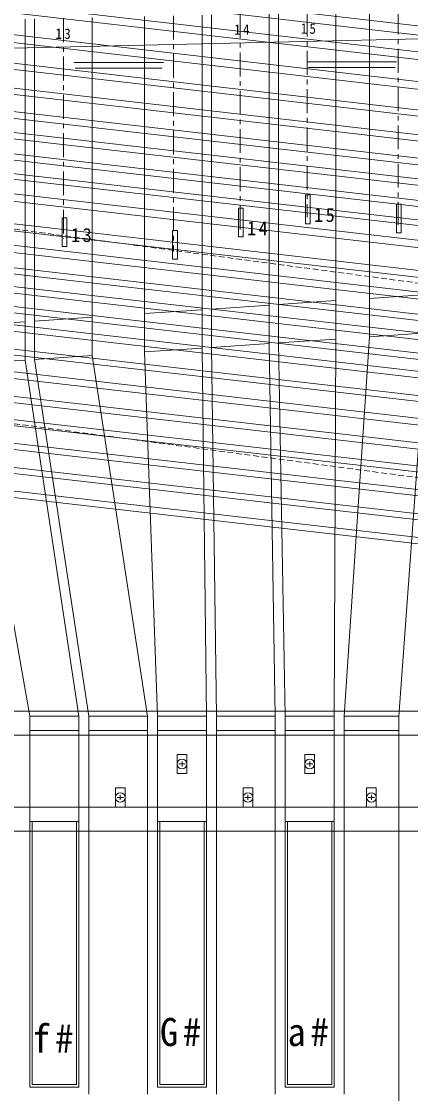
# Model space of a CAD drawing. Units: millimetres, scale not verified. Extents: x -578 to 563, y -303 to 234.
# Drawn here: x -275.4 to -194.1, y -102.6 to 121.4 of the extents above; entities that cross this region are included whole.
import ezdxf

# ---------------------------------------------------------------- set-up
doc = ezdxf.new("R2010")
doc.units = ezdxf.units.MM
doc.linetypes.add('CHAIN1', pattern=[8, 5, -1, 1, -1])
doc.linetypes.add('DASHED1', pattern=[1.8, 1.2, -0.6])
for name, color, linetype, lineweight in [('0-0', 7, 'Continuous', 9), ('0-1', 7, 'Continuous', 9), ('0-4', 2, 'Continuous', 9), ('0-7', 2, 'Continuous', 9), ('0-A', 7, 'Continuous', 9), ('0-B', 2, 'Continuous', 9)]:
    doc.layers.add(name, color=color, linetype=linetype, lineweight=lineweight)
doc.styles.add('ＭＳ ゴシック', font='')
doc.styles.get('ＭＳ ゴシック').set_extended_font_data('MS Gothic')

msp = doc.modelspace()

# ---------------------------------------------------------------- linework, layer by layer
at = {"layer": '0-0'}
msp.add_line((146.963, 125.587), (-518.355, 110.274), dxfattribs=at)
at = {"layer": '0-0', "color": 6}
for p, q in [((-264.492, 112.803), (-245.712, 112.803)), ((-215.766, 112.972), (-196.985, 112.972)), ((-264.154, 111.619), (-246.051, 111.619)), ((-215.427, 111.788), (-197.324, 111.788))]:
    msp.add_line(p, q, dxfattribs=at)
at = {"layer": '0-1', "color": 4, "linetype": 'CHAIN1'}
for p, q in [((-215.665, 123.242), (-215.665, 80.515)), ((-196.67, 123.68), (-196.67, 78.938)), ((-266.652, 122.069), (-266.652, 75.957)), ((-243.658, 122.598), (-243.658, 73.327)), ((-229.662, 122.92), (-229.662, 77.886))]:
    msp.add_line(p, q, dxfattribs=at)
at = {"layer": '0-1'}
for p, q in [((-209.665, 123.38), (-209.665, 55.053)), ((-202.67, 123.541), (-202.67, 55.527)), ((-274.648, 121.885), (-274.648, 50.649)), ((-272.652, 121.931), (-272.652, 50.784)), ((-260.652, 122.207), (-260.652, 51.597)), ((-249.658, 122.46), (-249.658, 52.342)), ((-237.658, 122.736), (-237.658, 53.156)), ((-235.662, 122.782), (-235.662, 53.291)), ((-223.662, 123.058), (-223.662, 54.105)), ((-221.665, 123.104), (-221.665, 54.24)), ((-209.665, 63.072), (-221.665, 62.258)), ((-190.67, 64.359), (-202.67, 63.546)), ((-237.658, 61.174), (-249.658, 60.361)), ((-223.662, 62.123), (-235.662, 61.31)), ((-274.648, 58.667), (-286.648, 57.854)), ((-260.652, 59.616), (-272.652, 58.802)), ((-190.67, 56.341), (-202.67, 55.527)), ((-190.67, 56.341), (-196.544, -23.729)), ((-223.662, 54.105), (-235.662, 53.291)), ((-223.662, 54.105), (-222.346, -23.729)), ((-209.665, 55.053), (-221.665, 54.24)), ((-220.293, -23.729), (-221.665, 54.24)), ((-209.665, 55.053), (-210.029, -23.729)), ((-207.976, -23.729), (-202.67, 55.527)), ((-260.652, 51.597), (-272.652, 50.784)), ((-260.652, 51.597), (-249.034, -23.729)), ((-237.658, 53.156), (-249.658, 52.342)), ((-246.981, -23.729), (-249.658, 52.342)), ((-237.658, 53.156), (-236.717, -23.729)), ((-234.664, -23.729), (-235.662, 53.291)), ((-274.648, 50.649), (-286.648, 49.835)), ((-273.669, -23.729), (-286.648, 49.835)), ((-274.648, 50.649), (-263.404, -23.729)), ((-261.351, -23.729), (-272.652, 50.784)), ((-273.669, -101.229), (-273.669, -23.729)), ((-273.669, -23.729), (-263.404, -23.729)), ((-263.404, -101.229), (-263.404, -23.729)), ((-261.351, -23.729), (-261.351, -102.729)), ((-261.351, -23.729), (-249.034, -23.729)), ((-249.034, -23.729), (-249.034, -102.729)), ((-246.981, -101.229), (-246.981, -23.729)), ((-246.981, -23.729), (-236.717, -23.729)), ((-236.717, -101.229), (-236.717, -23.729)), ((-234.664, -23.729), (-234.664, -102.729)), ((-234.664, -23.729), (-222.346, -23.729)), ((-222.346, -23.729), (-222.346, -102.729)), ((-220.293, -101.229), (-220.293, -23.729)), ((-220.293, -23.729), (-210.029, -23.729)), ((-210.029, -101.229), (-210.029, -23.729)), ((-207.976, -23.729), (-207.976, -102.729)), ((-207.976, -23.729), (-196.544, -23.729)), ((-196.544, -137.729), (-196.544, -23.729)), ((-273.669, -26.729), (-263.404, -26.729)), ((-261.351, -26.729), (-249.034, -26.729)), ((-246.981, -26.729), (-236.717, -26.729)), ((-234.664, -26.729), (-222.346, -26.729)), ((-220.293, -26.729), (-210.029, -26.729)), ((-207.976, -26.729), (-196.544, -26.729)), ((-241.847, -33.197), (-241.847, -34.225)), ((-215.159, -33.197), (-215.159, -34.225)), ((-242.516, -33.732), (-241.202, -33.732)), ((-215.828, -33.732), (-214.514, -33.732)), ((-254.75, -40.194), (-254.75, -41.222)), ((-228.062, -40.194), (-228.062, -41.222)), ((-202.26, -40.194), (-202.26, -41.222)), ((-255.418, -40.729), (-254.104, -40.729)), ((-228.731, -40.729), (-227.417, -40.729)), ((-202.929, -40.729), (-201.615, -40.729)), ((-261.351, -42.729), (-249.034, -42.729)), ((-261.351, -42.729), (-249.034, -42.729)), ((-234.664, -42.729), (-222.346, -42.729)), ((-234.664, -42.729), (-222.346, -42.729)), ((-207.976, -42.729), (-196.544, -42.729)), ((-207.976, -42.729), (-196.544, -42.729)), ((-263.404, -45.715), (-273.669, -45.715)), ((-273.155, -100.715), (-273.155, -45.715)), ((-263.917, -100.715), (-263.917, -45.715)), ((-236.717, -45.715), (-246.981, -45.715)), ((-246.468, -100.715), (-246.468, -45.715)), ((-237.23, -100.715), (-237.23, -45.715)), ((-210.029, -45.715), (-220.293, -45.715)), ((-219.78, -100.715), (-219.78, -45.715)), ((-210.542, -100.715), (-210.542, -45.715)), ((-263.917, -100.715), (-273.155, -100.715)), ((-237.23, -100.715), (-246.468, -100.715)), ((-210.542, -100.715), (-219.78, -100.715)), ((-263.404, -101.229), (-273.669, -101.229)), ((-236.717, -101.229), (-246.981, -101.229)), ((-210.029, -101.229), (-220.293, -101.229))]:
    msp.add_line(p, q, dxfattribs=at)
for points in [[(-242.847, -35.732), (-240.847, -35.732), (-240.847, -31.732), (-242.847, -31.732)], [(-216.159, -35.732), (-214.159, -35.732), (-214.159, -31.732), (-216.159, -31.732)], [(-255.75, -42.729), (-253.75, -42.729), (-253.75, -38.729), (-255.75, -38.729)], [(-229.062, -42.729), (-227.062, -42.729), (-227.062, -38.729), (-229.062, -38.729)], [(-203.26, -42.729), (-201.26, -42.729), (-201.26, -38.729), (-203.26, -38.729)]]:
    msp.add_lwpolyline(points, close=True, dxfattribs=at)
for centre in [(-241.847, -33.732), (-215.159, -33.732), (-254.75, -40.729), (-228.062, -40.729), (-202.26, -40.729)]:
    msp.add_circle(centre, 1, dxfattribs=at)
at = {"layer": '0-4', "color": 134}
msp.add_line((-537.415, 107.489), (299.777, 11.394), dxfattribs=at)
at = {"layer": '0-4'}
for p, q in [((-529.124, 103.676), (306.195, 7.423)), ((-529.124, 94.717), (323.495, -2.461))]:
    msp.add_line(p, q, dxfattribs=at)
at = {"layer": '0-4', "color": 6}
for points in [[(-349.978, 136.774), (246.638, 67.902), (474.862, 80.722)], [(-334.273, 136.936), (245.965, 69.802), (483.862, 82.993)], [(-537.415, 122.273), (274.928, 29.106), (493.011, 38.735)], [(-529.124, 122.694), (273.452, 30.458), (501.547, 41.525)], [(-537.415, 90.453), (334.408, -9.83), (474.944, -2.48)], [(-529.124, 90.895), (331.849, -8.286), (483.841, -0.524)], [(-537.415, 51.774), (413.389, -57.085), (474.905, -52.845)], [(-529.124, 52.161), (411.127, -55.581), (484.076, -49.984)]]:
    msp.add_lwpolyline(points, dxfattribs=at)
at = {"layer": '0-4'}
for points in [[(-537.415, 136.208), (260.448, 44.225), (474.791, 56.955)], [(-529.096, 136.539), (259.34, 45.663), (483.983, 59.746)], [(-440.071, 135.843), (252.389, 55.873), (474.97, 69.44)], [(-426.516, 135.983), (251.492, 57.416), (483.862, 71.695)], [(-391.62, 136.406), (248.841, 62.6), (492.809, 73.883)], [(-378.246, 136.482), (248.089, 64.262), (501.862, 76.093)], [(-537.415, 131.158), (264.959, 38.883), (493.011, 50.061)], [(-529.124, 131.642), (263.574, 40.413), (501.711, 52.142)], [(-537.415, 126.761), (269.339, 34.293), (475.119, 45.629)], [(-529.124, 127.192), (267.967, 35.744), (484.312, 47.927)], [(-537.415, 118.162), (280.308, 24.732), (475.415, 34.308)], [(-529.14, 118.414), (278.556, 26.126), (484.511, 36.356)], [(-529.124, 114.261), (285.312, 20.878), (501.771, 29.531)], [(-537.415, 113.595), (287.753, 19.229), (493.011, 26.52)], [(-537.415, 103.008), (308.818, 5.841), (492.847, 13.815)], [(-529.093, 98.881), (315.851, 1.806), (483.927, 11.188)], [(-534.937, 98.261), (318.431, 0.231), (474.791, 8.531)], [(-537.415, 94.548), (325.821, -4.672), (492.58, 1.761)], [(-537.415, 86.544), (342.19, -14.46), (492.737, -9.406)], [(-529.124, 87.005), (339.407, -12.824), (501.791, -7.368)], [(-537.415, 81.573), (352.518, -20.501), (474.866, -13.888)], [(-529.124, 81.799), (349.775, -18.905), (483.859, -11.511)], [(-537.415, 76.661), (362.807, -26.648), (492.891, -21.261)], [(-529.124, 77.132), (360.05, -24.986), (501.869, -18.905)], [(-537.415, 71.687), (373.082, -32.913), (474.827, -26.743)], [(-529.124, 72.019), (370.352, -31.238), (484.134, -23.994)], [(-537.415, 61.745), (392.855, -44.679), (474.984, -39.559)], [(-529.124, 62.143), (390.217, -43.123), (483.802, -36.659)], [(-537.415, 56.763), (403.102, -50.918), (492.698, -47.051)], [(-529.124, 57.078), (400.685, -49.428), (501.83, -44.418)]]:
    msp.add_lwpolyline(points, dxfattribs=at)
at = {"layer": '0-4', "color": 134}
for points in [[(-484.409, 135.384), (256.31, 49.829), (492.969, 62.425)], [(-474.16, 135.49), (255.423, 51.15), (501.711, 64.748)], [(-529.124, 108.158), (297.448, 12.99), (484.148, 23.663)], [(-537.415, 66.728), (382.553, -38.519), (492.696, -34.503)], [(-529.124, 67.051), (379.981, -37.029), (501.714, -32.03)]]:
    msp.add_lwpolyline(points, dxfattribs=at)
at = {"layer": '0-7', "color": 5}
for points in [[(-216.067, 79.138), (-215.067, 79.138), (-215.067, 85.138), (-216.067, 85.138)], [(-197.021, 77.213), (-196.021, 77.213), (-196.021, 83.213), (-197.021, 83.213)], [(-230.048, 76.402), (-229.048, 76.402), (-229.048, 82.402), (-230.048, 82.402)], [(-266.925, 74.376), (-265.925, 74.376), (-265.925, 80.376), (-266.925, 80.376)], [(-243.826, 71.742), (-242.826, 71.742), (-242.826, 77.742), (-243.826, 77.742)]]:
    msp.add_lwpolyline(points, close=True, dxfattribs=at)
at = {"layer": '0-A', "color": 4, "linetype": 'DASHED1'}
for p, q in [((-514.248, 109.725), (464.415, -21.034)), ((-519.585, 69.782), (464.415, -61.69))]:
    msp.add_line(p, q, dxfattribs=at)
at = {"layer": '0-A'}
for p, q in [((-519.585, -22.729), (170.014, -22.729)), ((-519.585, -27.729), (170.014, -27.729)), ((-474.585, -42.729), (160.415, -42.729)), ((-474.585, -47.729), (160.415, -47.729))]:
    msp.add_line(p, q, dxfattribs=at)

# ---------------------------------------------------------------- texts
at = {"layer": '0-0', "char_height": 2.199, "attachment_point": 7, "style": 'ＭＳ ゴシック'}
for s, insert in [('\\T1.36;\\W0.9;15', (-217.039, 118.775)), ('\\T1.36;\\W0.9;13', (-268.282, 117.707)), ('\\T1.36;\\W0.9;14', (-230.917, 118.597))]:
    msp.add_mtext(s, dxfattribs=dict(at, insert=insert))
at = {"layer": '0-7', "color": 7, "char_height": 2.933, "attachment_point": 7, "style": 'ＭＳ ゴシック'}
for s, insert in [('\\T1.27;\\W0.95;15', (-214.233, 79.464)), ('\\T1.27;\\W0.95;14', (-228.23, 76.72)), ('\\T1.27;\\W0.95;13', (-265.015, 75.265))]:
    msp.add_mtext(s, dxfattribs=dict(at, insert=insert))
at = {"layer": '0-B', "char_height": 5.865, "attachment_point": 7, "style": 'ＭＳ ゴシック'}
for s, insert in [('\\T1.27;\\W0.95;G#', (-246.469, -92.756)), ('\\T1.27;\\W0.95;a#', (-219.78, -92.756)), ('\\T1.27;\\W0.95;f#', (-273.159, -94.007))]:
    msp.add_mtext(s, dxfattribs=dict(at, insert=insert))

doc.saveas('drawing.dxf')
